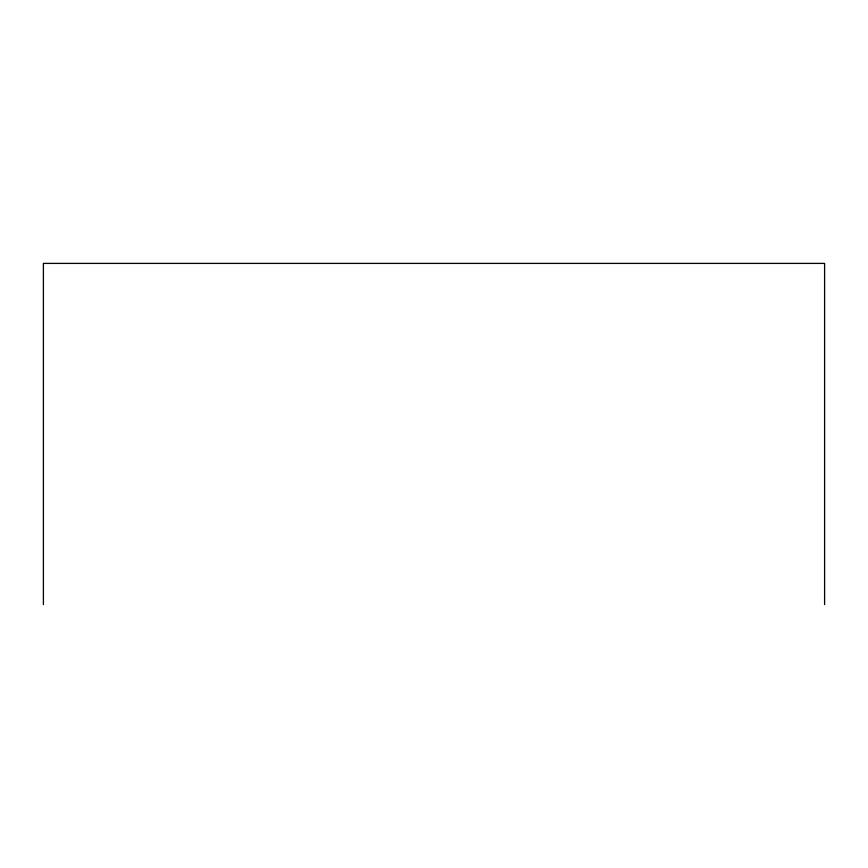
<?xml version="1.0" encoding="UTF-8"?>
<svg xmlns="http://www.w3.org/2000/svg" width="868" height="868" viewBox="0 0 868 868"><rect width="100%" height="100%" fill="white"/><g stroke="black" fill="none" stroke-linecap="round" stroke-linejoin="round"><path stroke-width="1.3" d="M824.6 604.595L824.6 263.405L43.4 263.405L43.4 604.595"/></g></svg>
